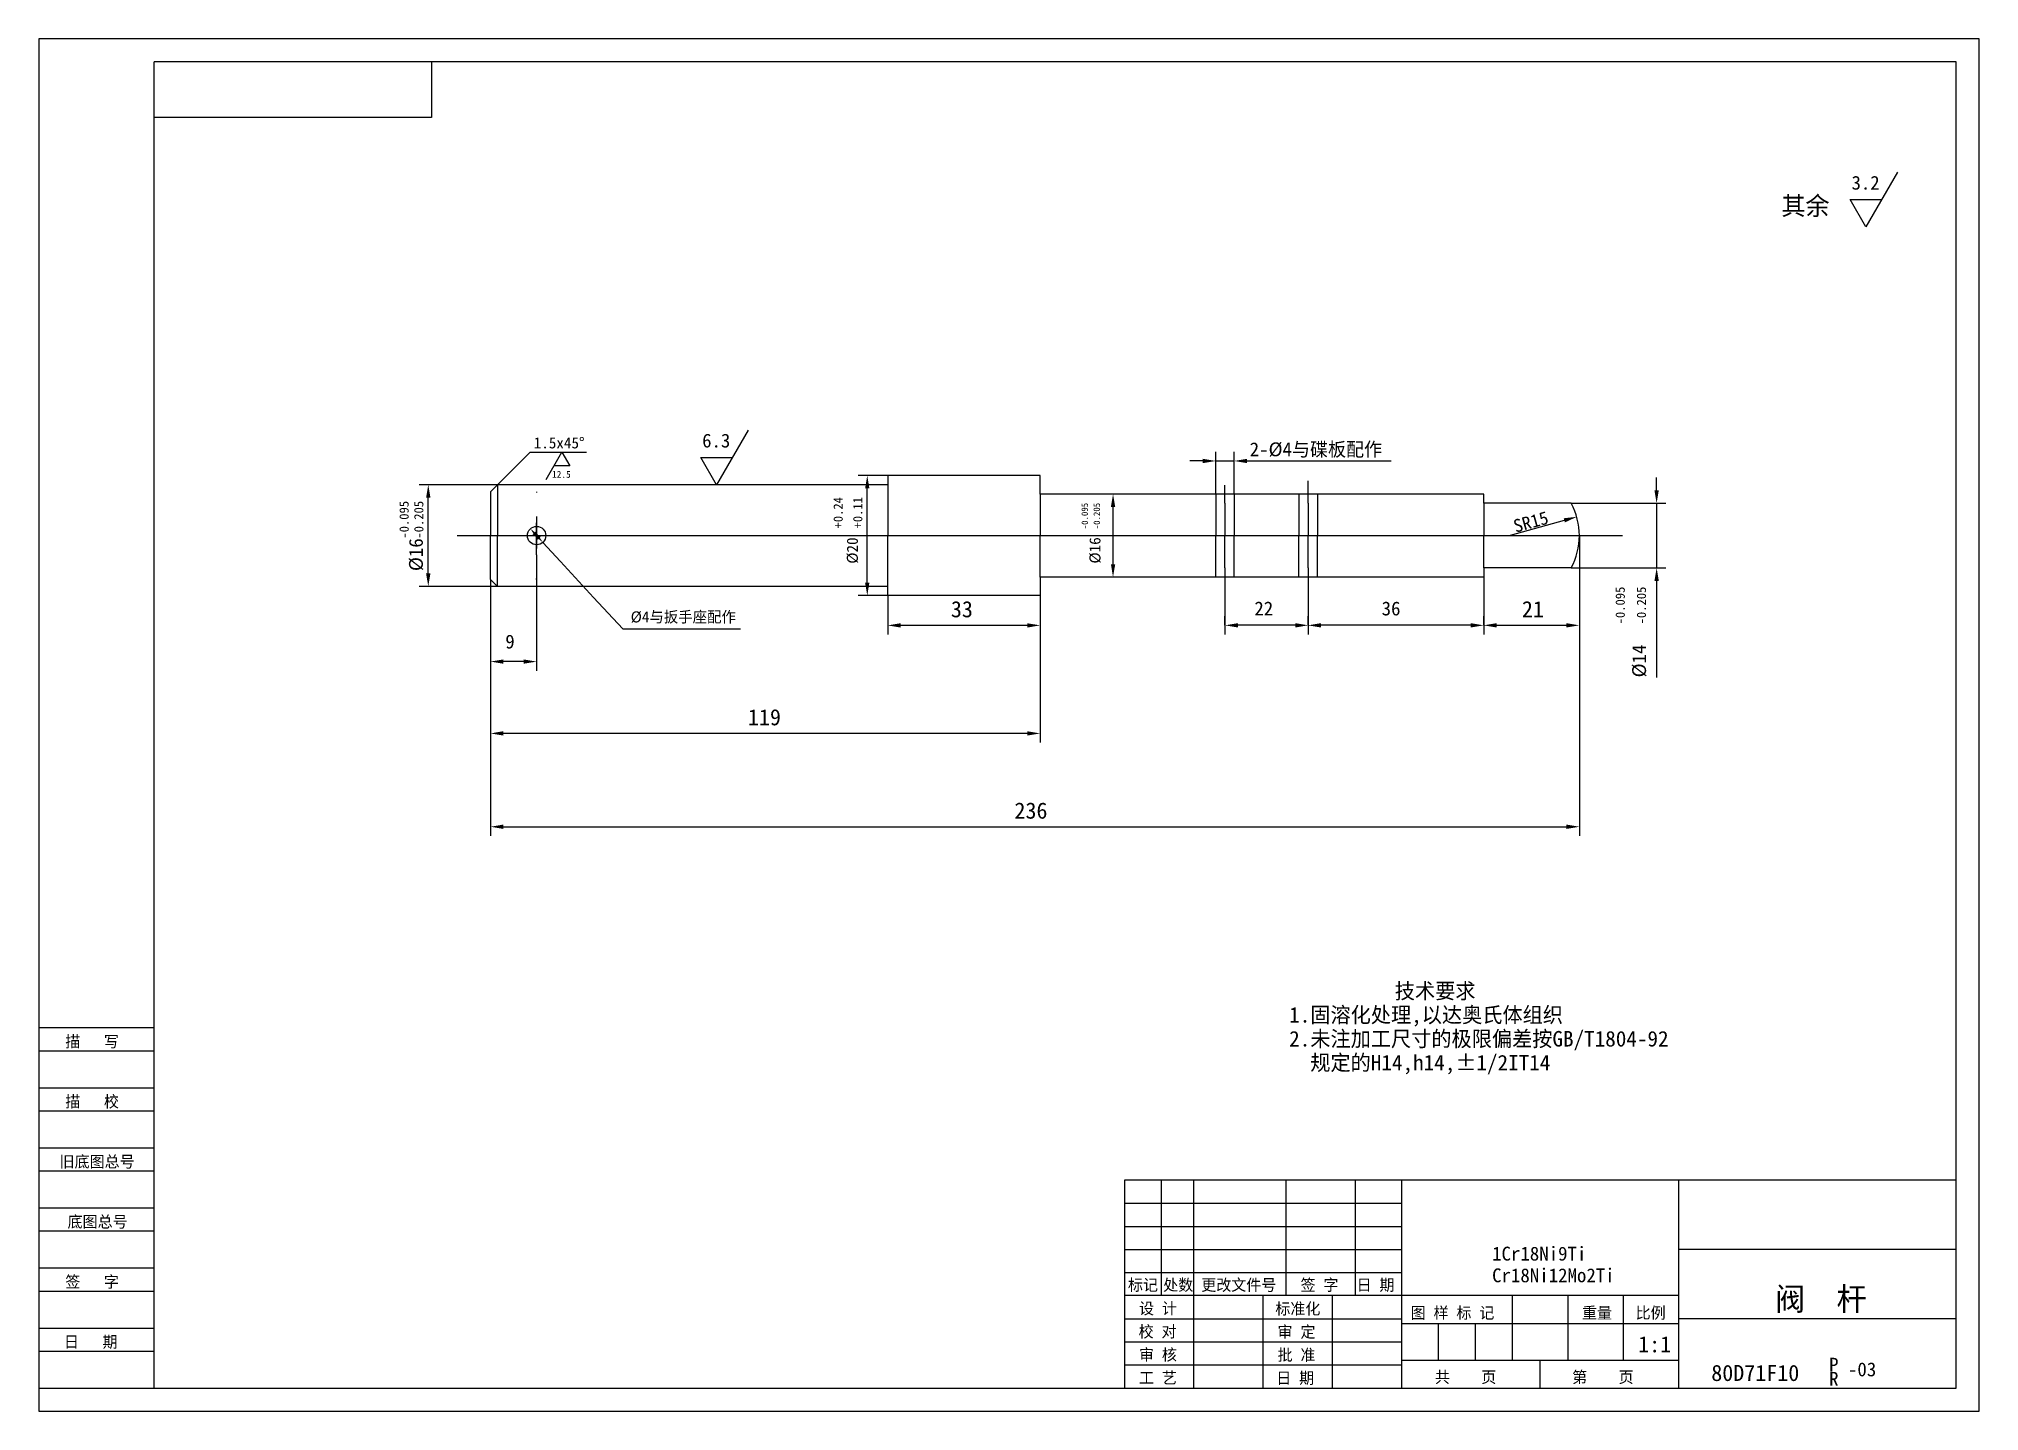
# Model space of a CAD drawing. Header units: metres. Extents: x 0 to 420, y 0 to 297.
import ezdxf

# ---------------------------------------------------------------- set-up
doc = ezdxf.new("R2010")
doc.units = ezdxf.units.M
for name, color, linetype in [('B', 3, 'Continuous'), ('C', 6, 'Continuous'), ('D', 1, 'Continuous'), ('FL', 5, 'Continuous'), ('T', 7, 'Continuous'), ('TL', 4, 'Continuous')]:
    doc.layers.add(name, color=color, linetype=linetype)

# ---------------------------------------------------------------- blocks, each defined once
blk = doc.blocks.new('TUKUN3')
at = {"layer": 'FL'}
for p, q in [((0, 297), (0, 0)), ((420, 297), (0, 297)), ((420, 0), (420, 297)), ((0, 78), (25, 78)), ((0, 70), (25, 70)), ((0, 65), (25, 65)), ((0, 57), (25, 57)), ((0, 52), (25, 52)), ((243, 25), (243, 50)), ((250, 5), (250, 50)), ((270, 25), (270, 50)), ((285, 25), (285, 50)), ((0, 44), (25, 44)), ((235, 45), (295, 45)), ((0, 39), (25, 39)), ((235, 40), (295, 40)), ((235, 35), (295, 35)), ((0, 31), (25, 31)), ((235, 30), (295, 30)), ((0, 26), (25, 26)), ((280, 5), (280, 25)), ((0, 18), (25, 18)), ((235, 20), (295, 20)), ((0, 13), (25, 13)), ((235, 15), (295, 15)), ((235, 10), (295, 10)), ((0, 0), (420, 0))]:
    blk.add_line(p, q, dxfattribs=at)
at = {"layer": 'TL'}
for p, q in [((25, 5), (25, 292)), ((415, 292), (25, 292)), ((85, 292), (85, 280)), ((415, 5), (415, 292)), ((85, 280), (25, 280)), ((0, 83), (25, 83)), ((235, 50), (235, 5)), ((415, 50), (235, 50)), ((295, 5), (295, 50)), ((355, 5), (355, 50)), ((415, 35), (355, 35)), ((355, 25), (235, 25)), ((265, 5), (265, 25)), ((319, 11), (319, 25)), ((331, 11), (331, 25)), ((343, 11), (343, 25)), ((295, 19), (355, 19)), ((303, 11), (303, 19)), ((311, 11), (311, 19)), ((415, 20), (355, 20)), ((355, 11), (295, 11)), ((325, 5), (325, 11)), ((0, 5), (415, 5))]:
    blk.add_line(p, q, dxfattribs=at)
at = {"layer": 'T'}
for s, p in [('描   写', (5.74, 78.76)), ('描   校', (5.74, 65.76)), ('旧底图总号', (4.49, 52.76)), ('底图总号', (6.22, 39.76)), ('签   字', (5.74, 26.76)), ('标记', (235.75, 26.07)), ('处数', (243.38, 26.07)), ('更改文件号', (251.61, 26.07)), ('签 字', (273.1, 26.07)), ('日 期', (285.23, 26.07)), ('设 计', (238.14, 20.99)), ('标准化', (267.65, 20.93)), ('图 样 标 记', (296.95, 20.04)), ('重量', (334.03, 20.04)), ('比例', (345.64, 20.04)), ('校 对', (238.05, 15.99)), ('审 定', (268.13, 15.93)), ('日   期', (5.45, 13.76)), ('审 核', (238.14, 10.99)), ('批 准', (268.13, 10.93)), ('工 艺', (238.14, 5.99)), ('日 期', (267.84, 5.93)), ('共    页', (302.18, 6.13)), ('第    页', (331.9, 6.13))]:
    blk.add_text(s, height=2.5, dxfattribs=at).set_placement(p)

msp = doc.modelspace()

# ---------------------------------------------------------------- linework, layer by layer
at = {"layer": 'B'}
for p, q in [((272.75, 198.49), (272.75, 189.46)), ((276.75, 198.49), (276.75, 189.46)), ((272.75, 180.49), (272.75, 189.53)), ((276.75, 180.49), (276.75, 189.53))]:
    msp.add_line(p, q, dxfattribs=at)
at = {"layer": 'C'}
for p, q in [((107.75, 198.99), (107.75, 198.8)), ((256.75, 196.49), (256.75, 200.43)), ((274.75, 196.49), (274.75, 201.37)), ((107.75, 193.63), (107.75, 189.49)), ((256.75, 196.49), (256.75, 189.46)), ((274.75, 196.49), (274.75, 189.46)), ((90.53, 189.49), (342.76, 189.49)), ((90.53, 189.49), (172.95, 189.49)), ((107.75, 189.49), (107.75, 192.26)), ((107.75, 185.36), (107.75, 189.49)), ((107.75, 189.49), (107.75, 186.73)), ((178.26, 189.49), (225.1, 189.49)), ((231.29, 189.49), (342.76, 189.49)), ((256.75, 182.49), (256.75, 189.53)), ((274.75, 182.49), (274.75, 189.53)), ((256.75, 182.49), (256.75, 178.56)), ((274.75, 182.49), (274.75, 177.61)), ((107.75, 179.99), (107.75, 180.19))]:
    msp.add_line(p, q, dxfattribs=at)
at = {"layer": 'D'}
for p, q in [((402.32, 268.12), (395.49, 256.29)), ((392.07, 262.21), (398.9, 262.21)), ((395.49, 256.29), (392.07, 262.21)), ((153.54, 212.32), (146.71, 200.49)), ((99.25, 200.49), (106.33, 207.57)), ((106.33, 207.57), (114.09, 207.57)), ((109.79, 201.6), (113.2, 207.52)), ((113.2, 207.52), (114.91, 204.56)), ((114.09, 207.57), (118.55, 207.57)), ((146.71, 200.49), (143.29, 206.41)), ((143.29, 206.41), (150.12, 206.41)), ((254.75, 198.49), (254.75, 207.64)), ((258.75, 198.49), (258.75, 207.64)), ((114.91, 204.56), (111.49, 204.56)), ((183.75, 202.49), (177.32, 202.49)), ((251.95, 205.64), (249.15, 205.64)), ((254.75, 205.64), (258.75, 205.64)), ((261.55, 205.64), (264.35, 205.64)), ((264.35, 205.64), (273.32, 205.64)), ((264.35, 205.64), (264.44, 205.64)), ((273.32, 205.64), (292.69, 205.64)), ((350.18, 199.29), (350.18, 202.09)), ((99.25, 200.49), (82.3, 200.49)), ((84.3, 181.29), (84.3, 197.69)), ((179.32, 179.29), (179.32, 199.69)), ((232.52, 198.49), (230.52, 198.49)), ((232.52, 183.29), (232.52, 195.69)), ((331.71, 196.49), (352.18, 196.49)), ((350.18, 196.49), (350.18, 182.49)), ((107.21, 190.08), (108.3, 188.91)), ((330.19, 192.79), (318.45, 189.49)), ((333.45, 189.49), (333.45, 168.07)), ((107.75, 185.36), (107.75, 160.22)), ((109.11, 188.02), (112.91, 183.91)), ((112.91, 183.91), (120.08, 176.12)), ((331.71, 182.49), (352.18, 182.49)), ((99.25, 178.49), (82.3, 178.49)), ((97.75, 179.99), (97.75, 144.68)), ((97.75, 179.99), (97.75, 160.22)), ((183.75, 176.49), (177.32, 176.49)), ((183.75, 176.49), (183.75, 168.06)), ((216.75, 176.49), (216.75, 168.07)), ((232.52, 180.49), (230.52, 180.49)), ((256.75, 178.56), (256.75, 168.07)), ((274.75, 177.61), (274.75, 168.07)), ((312.75, 180.49), (312.75, 168.07)), ((350.18, 179.69), (350.18, 176.89)), ((350.18, 176.89), (350.18, 166.8)), ((120.08, 176.12), (126.42, 169.29)), ((126.42, 169.29), (144.8, 169.29)), ((144.8, 169.29), (151.87, 169.29)), ((213.95, 170.06), (186.55, 170.06)), ((216.75, 170.07), (216.75, 168.06)), ((216.75, 170.06), (216.75, 144.68)), ((256.75, 170.07), (256.75, 172.07)), ((271.95, 170.07), (259.55, 170.07)), ((274.75, 170.07), (274.75, 172.07)), ((309.95, 170.07), (277.55, 170.07)), ((312.75, 170.07), (312.75, 172.07)), ((315.55, 170.07), (330.65, 170.07)), ((333.45, 170.07), (333.45, 124.48)), ((350.18, 166.8), (350.18, 158.8)), ((104.95, 162.22), (100.55, 162.22)), ((97.75, 144.68), (97.75, 124.48)), ((213.95, 146.68), (100.55, 146.68)), ((100.55, 126.48), (330.65, 126.48))]:
    msp.add_line(p, q, dxfattribs=at)
for points in [[(251.95, 206.11), (251.95, 205.17), (254.75, 205.64)], [(261.55, 206.11), (261.55, 205.17), (258.75, 205.64)], [(178.85, 199.69), (179.78, 199.69), (179.32, 202.49)], [(83.83, 197.69), (84.77, 197.69), (84.3, 200.49)], [(232.06, 195.69), (232.99, 195.69), (232.52, 198.49)], [(349.71, 199.29), (350.65, 199.29), (350.18, 196.49)], [(330.32, 192.34), (330.07, 193.24), (332.89, 193.55)], [(107.95, 188.59), (108.64, 189.22), (106.4, 190.97)], [(106.87, 189.77), (107.56, 190.4), (109.11, 188.02)], [(83.83, 181.29), (84.77, 181.29), (84.3, 178.49)], [(232.06, 183.29), (232.99, 183.29), (232.52, 180.49)], [(349.71, 179.69), (350.65, 179.69), (350.18, 182.49)], [(178.85, 179.29), (179.78, 179.29), (179.32, 176.49)], [(186.55, 170.52), (186.55, 169.59), (183.75, 170.06)], [(213.95, 170.52), (213.95, 169.59), (216.75, 170.06)], [(259.55, 170.54), (259.55, 169.6), (256.75, 170.07)], [(271.95, 170.54), (271.95, 169.6), (274.75, 170.07)], [(277.55, 170.54), (277.55, 169.6), (274.75, 170.07)], [(309.95, 170.54), (309.95, 169.6), (312.75, 170.07)], [(315.55, 170.54), (315.55, 169.6), (312.75, 170.07)], [(330.65, 170.54), (330.65, 169.6), (333.45, 170.07)], [(100.55, 162.69), (100.55, 161.76), (97.75, 162.22)], [(104.95, 162.69), (104.95, 161.76), (107.75, 162.22)], [(100.55, 147.15), (100.55, 146.21), (97.75, 146.68)], [(213.95, 147.15), (213.95, 146.21), (216.75, 146.68)], [(100.55, 126.95), (100.55, 126.01), (97.75, 126.48)], [(330.65, 126.95), (330.65, 126.01), (333.45, 126.48)]]:
    msp.add_solid(points, dxfattribs=at)
at = {"layer": 'TL'}
for p, q in [((216.75, 202.49), (183.75, 202.49)), ((183.75, 202.49), (183.75, 200.49)), ((216.75, 198.49), (216.75, 202.49)), ((99.25, 200.49), (97.75, 198.99)), ((97.75, 198.99), (97.75, 189.49)), ((183.75, 200.49), (99.25, 200.49)), ((99.25, 200.49), (99.25, 189.49)), ((183.75, 200.49), (183.75, 189.46)), ((312.75, 198.49), (216.75, 198.49)), ((216.75, 198.49), (216.75, 189.46)), ((254.75, 198.49), (254.75, 189.46)), ((258.75, 198.49), (258.75, 189.46)), ((312.75, 196.49), (312.75, 198.49)), ((312.75, 196.49), (312.75, 189.46)), ((331.71, 196.49), (312.75, 196.49)), ((97.75, 179.99), (97.75, 189.49)), ((99.25, 178.49), (99.25, 189.49)), ((183.75, 178.49), (183.75, 189.53)), ((216.75, 180.49), (216.75, 189.53)), ((254.75, 180.49), (254.75, 189.53)), ((258.75, 180.49), (258.75, 189.53)), ((312.75, 182.49), (312.75, 189.53)), ((331.71, 182.49), (312.75, 182.49)), ((312.75, 182.49), (312.75, 180.49)), ((99.25, 178.49), (97.75, 179.99)), ((183.75, 178.49), (99.25, 178.49)), ((183.75, 176.49), (183.75, 178.49)), ((216.75, 176.49), (183.75, 176.49)), ((312.75, 180.49), (216.75, 180.49)), ((216.75, 180.49), (216.75, 176.49))]:
    msp.add_line(p, q, dxfattribs=at)
msp.add_circle((107.75, 189.49), 2, dxfattribs=at)
msp.add_circle((107.75, 189.49), 2, dxfattribs=at)
msp.add_arc((318.45, 189.49), 15, 332.18, 27.82, dxfattribs=at)

# ---------------------------------------------------------------- block references
at = {"layer": 'D'}
msp.add_blockref('TUKUN3', (0, 0), dxfattribs=at)

# ---------------------------------------------------------------- texts
for s, height, p in [('3.2', 2.98, (392.37, 264.36)), ('其余', 4, (377.21, 258.86)), ('1.5x45%%d', 2.4, (107.13, 208.36)), ('6.3', 2.98, (143.59, 208.56)), ('2-%%c4与碟板配作', 3, (262.1, 206.66)), ('12.5', 1.49, (111.08, 202)), ('%%c4与扳手座配作', 2.4, (128.11, 170.7)), ('33', 3.5, (197.42, 171.81)), ('22', 3, (263.11, 172.22)), ('36', 3, (290.66, 172.22)), ('21', 3.5, (321.02, 171.82)), ('9', 3, (100.97, 165.05)), ('119', 3.5, (153.5, 148.43)), ('236', 3.5, (211.18, 128.23)), ('          技术要求', 3.36, (270.64, 89.27)), ('1.固溶化处理,以达奥氏体组织', 3.36, (270.64, 84.1)), ('2.未注加工尺寸的极限偏差按GB/T1804-92', 3.36, (270.64, 78.92)), ('  规定的H14,h14,%%P1/2IT14', 3.36, (270.64, 73.75)), ('1Cr18Ni9Ti', 3, (314.57, 32.6)), ('Cr18Ni12Mo2Ti', 3, (314.57, 27.9)), ('阀  杆', 5, (375.83, 21.79)), ('1:1', 3.5, (346.18, 12.72)), ('80D71F10', 3.5, (362.01, 6.53)), ('P', 3, (387.51, 8.57)), ('R', 3, (387.51, 5.51)), ('-03', 3, (391.59, 7.55))]:
    msp.add_text(s, height=height, dxfattribs=at).set_placement(p)
for s, height, rotation, p in [('+0.24', 2, 90, (174.01, 191.03)), ('+0.11', 2, 90, (178.26, 191.03)), ('-0.095', 2, 90, (80.06, 188.84)), ('-0.205', 2, 90, (83.24, 188.84)), ('-0.095', 1.4, 90, (227.08, 190.86)), ('-0.205', 1.4, 90, (229.68, 190.86)), ('SR15', 2.8, 15.69, (319.67, 190.1)), ('%%c16', 3, 90, (83.13, 181.81)), ('%%c20', 2.4, 90, (177.29, 183.41)), ('%%c16', 2.4, 90, (229.8, 183.44)), ('-0.095', 2, 90, (343.29, 170.28)), ('-0.205', 2, 90, (347.88, 170.28)), ('%%c14', 3, 90, (347.88, 158.8))]:
    msp.add_text(s, height=height, rotation=rotation, dxfattribs=at).set_placement(p)

doc.saveas('drawing.dxf')
